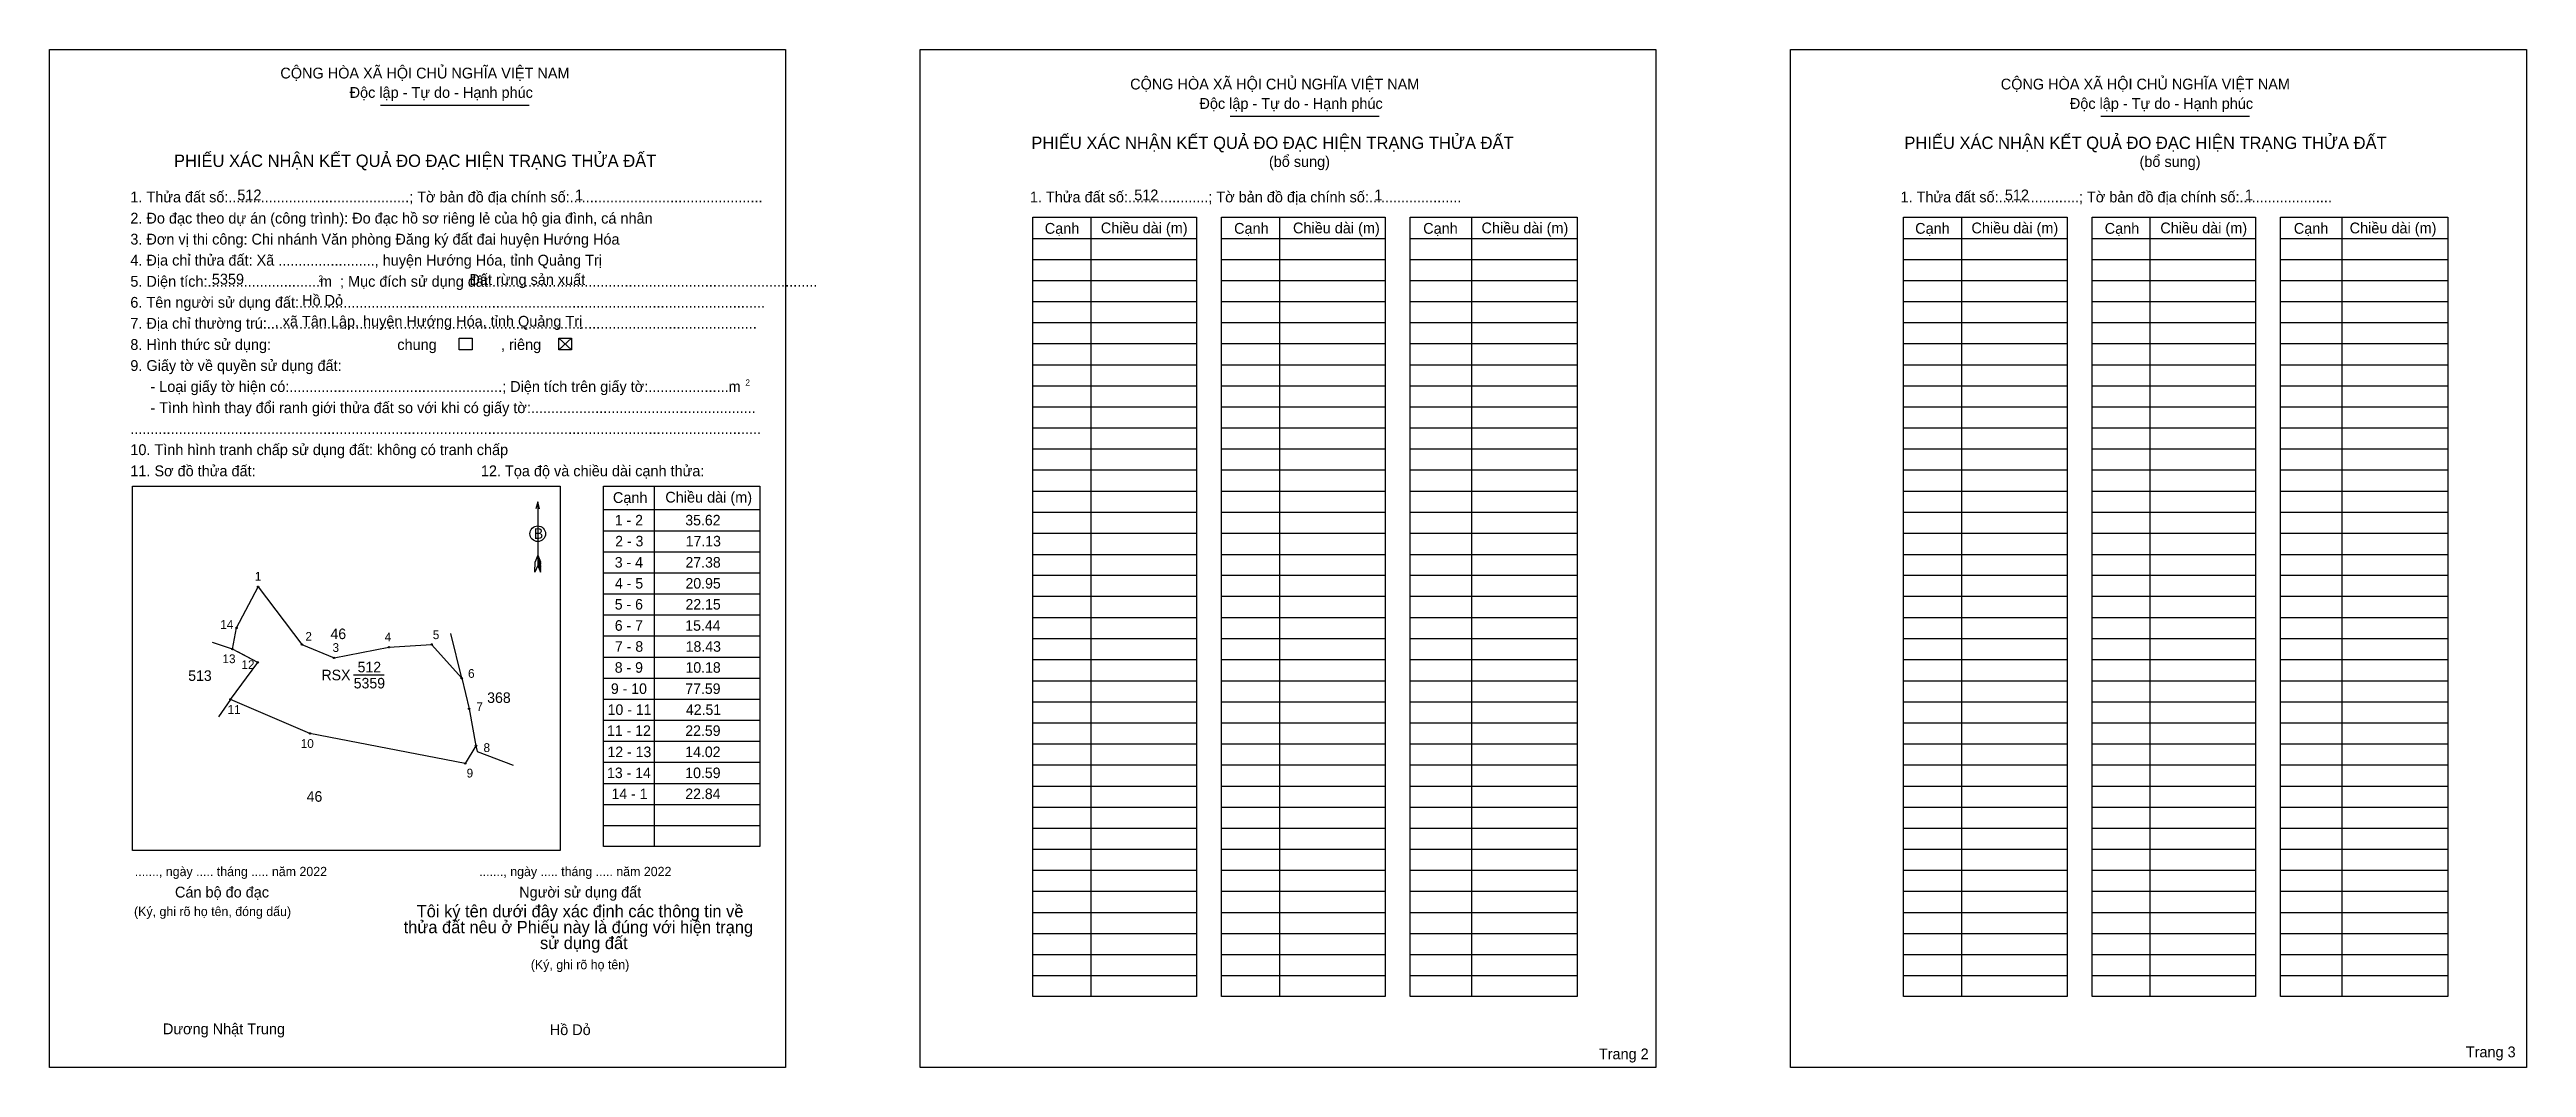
# Model space of a CAD drawing. Extents: x 544573 to 545789, y 1838489 to 1838989.
import ezdxf

# ---------------------------------------------------------------- set-up
doc = ezdxf.new("R2010")
doc.units = 0
for name, color, linetype in [('Level 1', 7, 'Continuous'), ('Level 10', 7, 'Continuous'), ('Level 11', 7, 'Continuous'), ('Level 13', 7, 'Continuous'), ('Level 2', 7, 'Continuous'), ('Level 25', 7, 'Continuous'), ('Level 27', 7, 'Continuous'), ('Level 36', 7, 'Continuous'), ('Level 48', 7, 'Continuous'), ('Level 50', 7, 'Continuous'), ('Level 52', 7, 'Continuous'), ('Level 55', 7, 'Continuous'), ('Level 6', 7, 'Continuous'), ('Level 9', 7, 'Continuous')]:
    doc.layers.add(name, color=color, linetype=linetype)

msp = doc.modelspace()

# ---------------------------------------------------------------- linework, layer by layer
at = {"layer": 'Level 1'}
for p, q in [((544573.1, 1838988.5), (544573.1, 1838988.5)), ((545000.3, 1838988.5), (545000.3, 1838988.5)), ((544735.5, 1838961.2), (544808.5, 1838961.2)), ((545152.5, 1838955.8), (545225.6, 1838955.8)), ((545579.7, 1838955.8), (545652.7, 1838955.8)), ((545084.1, 1838906.2), (545084.1, 1838523.8)), ((545176.7, 1838906.2), (545176.7, 1838523.8)), ((545270.9, 1838906.2), (545270.9, 1838523.8)), ((545511.3, 1838906.2), (545511.3, 1838523.8)), ((545603.8, 1838906.2), (545603.8, 1838523.8)), ((545698, 1838906.2), (545698, 1838523.8)), ((545055.7, 1838895.8), (545136, 1838895.8)), ((545148.2, 1838895.8), (545228.5, 1838895.8)), ((545240.8, 1838895.8), (545322.7, 1838895.8)), ((545482.9, 1838895.8), (545563.1, 1838895.8)), ((545575.4, 1838895.8), (545655.6, 1838895.8)), ((545667.9, 1838895.8), (545749.9, 1838895.8)), ((545055.7, 1838885.5), (545136, 1838885.5)), ((545148.2, 1838885.5), (545228.5, 1838885.5)), ((545240.8, 1838885.5), (545322.7, 1838885.5)), ((545482.9, 1838885.5), (545563.1, 1838885.5)), ((545575.4, 1838885.5), (545655.6, 1838885.5)), ((545667.9, 1838885.5), (545749.9, 1838885.5)), ((545055.7, 1838875.2), (545136, 1838875.2)), ((545148.2, 1838875.2), (545228.5, 1838875.2)), ((545240.8, 1838875.2), (545322.7, 1838875.2)), ((545482.9, 1838875.2), (545563.1, 1838875.2)), ((545575.4, 1838875.2), (545655.6, 1838875.2)), ((545667.9, 1838875.2), (545749.9, 1838875.2)), ((545055.7, 1838864.8), (545136, 1838864.8)), ((545055.7, 1838854.5), (545136, 1838854.5)), ((545148.2, 1838864.8), (545228.5, 1838864.8)), ((545148.2, 1838854.5), (545228.5, 1838854.5)), ((545240.8, 1838864.8), (545322.7, 1838864.8)), ((545240.8, 1838854.5), (545322.7, 1838854.5)), ((545482.9, 1838864.8), (545563.1, 1838864.8)), ((545482.9, 1838854.5), (545563.1, 1838854.5)), ((545575.4, 1838864.8), (545655.6, 1838864.8)), ((545575.4, 1838854.5), (545655.6, 1838854.5)), ((545667.9, 1838864.8), (545749.9, 1838864.8)), ((545667.9, 1838854.5), (545749.9, 1838854.5)), ((544823, 1838846.8), (544829.2, 1838841.1)), ((544823, 1838841.1), (544829.2, 1838846.8)), ((545055.7, 1838844.2), (545136, 1838844.2)), ((545148.2, 1838844.2), (545228.5, 1838844.2)), ((545240.8, 1838844.2), (545322.7, 1838844.2)), ((545482.9, 1838844.2), (545563.1, 1838844.2)), ((545575.4, 1838844.2), (545655.6, 1838844.2)), ((545667.9, 1838844.2), (545749.9, 1838844.2)), ((545055.7, 1838833.8), (545136, 1838833.8)), ((545148.2, 1838833.8), (545228.5, 1838833.8)), ((545240.8, 1838833.8), (545322.7, 1838833.8)), ((545482.9, 1838833.8), (545563.1, 1838833.8)), ((545575.4, 1838833.8), (545655.6, 1838833.8)), ((545667.9, 1838833.8), (545749.9, 1838833.8)), ((545055.7, 1838823.5), (545136, 1838823.5)), ((545148.2, 1838823.5), (545228.5, 1838823.5)), ((545240.8, 1838823.5), (545322.7, 1838823.5)), ((545482.9, 1838823.5), (545563.1, 1838823.5)), ((545575.4, 1838823.5), (545655.6, 1838823.5)), ((545667.9, 1838823.5), (545749.9, 1838823.5)), ((545055.7, 1838813.2), (545136, 1838813.2)), ((545148.2, 1838813.2), (545228.5, 1838813.2)), ((545240.8, 1838813.2), (545322.7, 1838813.2)), ((545482.9, 1838813.2), (545563.1, 1838813.2)), ((545575.4, 1838813.2), (545655.6, 1838813.2)), ((545667.9, 1838813.2), (545749.9, 1838813.2)), ((545055.7, 1838802.8), (545136, 1838802.8)), ((545148.2, 1838802.8), (545228.5, 1838802.8)), ((545240.8, 1838802.8), (545322.7, 1838802.8)), ((545482.9, 1838802.8), (545563.1, 1838802.8)), ((545575.4, 1838802.8), (545655.6, 1838802.8)), ((545667.9, 1838802.8), (545749.9, 1838802.8)), ((545055.7, 1838792.5), (545136, 1838792.5)), ((545055.7, 1838782.2), (545136, 1838782.2)), ((545148.2, 1838792.5), (545228.5, 1838792.5)), ((545148.2, 1838782.2), (545228.5, 1838782.2)), ((545240.8, 1838792.5), (545322.7, 1838792.5)), ((545240.8, 1838782.2), (545322.7, 1838782.2)), ((545482.9, 1838792.5), (545563.1, 1838792.5)), ((545482.9, 1838782.2), (545563.1, 1838782.2)), ((545575.4, 1838792.5), (545655.6, 1838792.5)), ((545575.4, 1838782.2), (545655.6, 1838782.2)), ((545667.9, 1838792.5), (545749.9, 1838792.5)), ((545667.9, 1838782.2), (545749.9, 1838782.2)), ((544613.8, 1838774.3), (544613.8, 1838774.3)), ((544869.8, 1838774.3), (544869.8, 1838597.4)), ((545055.7, 1838771.8), (545136, 1838771.8)), ((545148.2, 1838771.8), (545228.5, 1838771.8)), ((545240.8, 1838771.8), (545322.7, 1838771.8)), ((545482.9, 1838771.8), (545563.1, 1838771.8)), ((545575.4, 1838771.8), (545655.6, 1838771.8)), ((545667.9, 1838771.8), (545749.9, 1838771.8)), ((544812.7, 1838766.5), (544812.7, 1838735.3)), ((544845, 1838762.8), (544921.6, 1838762.8)), ((545055.7, 1838761.5), (545136, 1838761.5)), ((545148.2, 1838761.5), (545228.5, 1838761.5)), ((545240.8, 1838761.5), (545322.7, 1838761.5)), ((545482.9, 1838761.5), (545563.1, 1838761.5)), ((545575.4, 1838761.5), (545655.6, 1838761.5)), ((545667.9, 1838761.5), (545749.9, 1838761.5)), ((544845, 1838752.4), (544921.6, 1838752.4)), ((545055.7, 1838751.2), (545136, 1838751.2)), ((545148.2, 1838751.2), (545228.5, 1838751.2)), ((545240.8, 1838751.2), (545322.7, 1838751.2)), ((545482.9, 1838751.2), (545563.1, 1838751.2)), ((545575.4, 1838751.2), (545655.6, 1838751.2)), ((545667.9, 1838751.2), (545749.9, 1838751.2)), ((544811.3, 1838732.1), (544811.4, 1838737.2)), ((544812.7, 1838735.3), (544811.3, 1838732.1)), ((544812.7, 1838740.4), (544811.4, 1838737.2)), ((544812.7, 1838740.4), (544814, 1838737.2)), ((544812.7, 1838740), (544814, 1838736.8)), ((544812.7, 1838739.5), (544814, 1838736.3)), ((544812.7, 1838739.1), (544814, 1838735.9)), ((544812.7, 1838738.6), (544814, 1838735.4)), ((544812.7, 1838738.2), (544814, 1838734.9)), ((544812.7, 1838737.7), (544814, 1838734.5)), ((544812.7, 1838737.3), (544814, 1838734)), ((544812.7, 1838736.8), (544814, 1838733.5)), ((544812.7, 1838736.4), (544814, 1838733.1)), ((544812.7, 1838735.9), (544814.1, 1838732.6)), ((544812.7, 1838735.3), (544814.1, 1838732.1)), ((544814.1, 1838732.1), (544814, 1838737.2)), ((544845, 1838742.1), (544921.6, 1838742.1)), ((545055.7, 1838740.8), (545136, 1838740.8)), ((545148.2, 1838740.8), (545228.5, 1838740.8)), ((545240.8, 1838740.8), (545322.7, 1838740.8)), ((545482.9, 1838740.8), (545563.1, 1838740.8)), ((545575.4, 1838740.8), (545655.6, 1838740.8)), ((545667.9, 1838740.8), (545749.9, 1838740.8)), ((544845, 1838731.8), (544921.6, 1838731.8)), ((544845, 1838721.4), (544921.6, 1838721.4)), ((545055.7, 1838730.5), (545136, 1838730.5)), ((545148.2, 1838730.5), (545228.5, 1838730.5)), ((545240.8, 1838730.5), (545322.7, 1838730.5)), ((545482.9, 1838730.5), (545563.1, 1838730.5)), ((545575.4, 1838730.5), (545655.6, 1838730.5)), ((545667.9, 1838730.5), (545749.9, 1838730.5)), ((544845, 1838711.1), (544921.6, 1838711.1)), ((545055.7, 1838720.2), (545136, 1838720.2)), ((545055.7, 1838709.8), (545136, 1838709.8)), ((545148.2, 1838720.2), (545228.5, 1838720.2)), ((545148.2, 1838709.8), (545228.5, 1838709.8)), ((545240.8, 1838720.2), (545322.7, 1838720.2)), ((545240.8, 1838709.8), (545322.7, 1838709.8)), ((545482.9, 1838720.2), (545563.1, 1838720.2)), ((545482.9, 1838709.8), (545563.1, 1838709.8)), ((545575.4, 1838720.2), (545655.6, 1838720.2)), ((545575.4, 1838709.8), (545655.6, 1838709.8)), ((545667.9, 1838720.2), (545749.9, 1838720.2)), ((545667.9, 1838709.8), (545749.9, 1838709.8)), ((544845, 1838700.8), (544921.6, 1838700.8)), ((545055.7, 1838699.5), (545136, 1838699.5)), ((545148.2, 1838699.5), (545228.5, 1838699.5)), ((545240.8, 1838699.5), (545322.7, 1838699.5)), ((545482.9, 1838699.5), (545563.1, 1838699.5)), ((545575.4, 1838699.5), (545655.6, 1838699.5)), ((545667.9, 1838699.5), (545749.9, 1838699.5)), ((544845, 1838690.4), (544921.6, 1838690.4)), ((545055.7, 1838689.2), (545136, 1838689.2)), ((545148.2, 1838689.2), (545228.5, 1838689.2)), ((545240.8, 1838689.2), (545322.7, 1838689.2)), ((545482.9, 1838689.2), (545563.1, 1838689.2)), ((545575.4, 1838689.2), (545655.6, 1838689.2)), ((545667.9, 1838689.2), (545749.9, 1838689.2)), ((544845, 1838680.1), (544921.6, 1838680.1)), ((545055.7, 1838678.8), (545136, 1838678.8)), ((545148.2, 1838678.8), (545228.5, 1838678.8)), ((545240.8, 1838678.8), (545322.7, 1838678.8)), ((545482.9, 1838678.8), (545563.1, 1838678.8)), ((545575.4, 1838678.8), (545655.6, 1838678.8)), ((545667.9, 1838678.8), (545749.9, 1838678.8)), ((544845, 1838669.8), (544921.6, 1838669.8)), ((545055.7, 1838668.5), (545136, 1838668.5)), ((545148.2, 1838668.5), (545228.5, 1838668.5)), ((545240.8, 1838668.5), (545322.7, 1838668.5)), ((545482.9, 1838668.5), (545563.1, 1838668.5)), ((545575.4, 1838668.5), (545655.6, 1838668.5)), ((545667.9, 1838668.5), (545749.9, 1838668.5)), ((544845, 1838659.4), (544921.6, 1838659.4)), ((544845, 1838649.1), (544921.6, 1838649.1)), ((545055.7, 1838658.1), (545136, 1838658.1)), ((545055.7, 1838647.8), (545136, 1838647.8)), ((545148.2, 1838658.1), (545228.5, 1838658.1)), ((545148.2, 1838647.8), (545228.5, 1838647.8)), ((545240.8, 1838658.1), (545322.7, 1838658.1)), ((545240.8, 1838647.8), (545322.7, 1838647.8)), ((545482.9, 1838658.1), (545563.1, 1838658.1)), ((545482.9, 1838647.8), (545563.1, 1838647.8)), ((545575.4, 1838658.1), (545655.6, 1838658.1)), ((545575.4, 1838647.8), (545655.6, 1838647.8)), ((545667.9, 1838658.1), (545749.9, 1838658.1)), ((545667.9, 1838647.8), (545749.9, 1838647.8)), ((544845, 1838638.8), (544921.6, 1838638.8)), ((545055.7, 1838637.5), (545136, 1838637.5)), ((545148.2, 1838637.5), (545228.5, 1838637.5)), ((545240.8, 1838637.5), (545322.7, 1838637.5)), ((545482.9, 1838637.5), (545563.1, 1838637.5)), ((545575.4, 1838637.5), (545655.6, 1838637.5)), ((545667.9, 1838637.5), (545749.9, 1838637.5)), ((544845, 1838628.4), (544921.6, 1838628.4)), ((545055.7, 1838627.1), (545136, 1838627.1)), ((545148.2, 1838627.1), (545228.5, 1838627.1)), ((545240.8, 1838627.1), (545322.7, 1838627.1)), ((545482.9, 1838627.1), (545563.1, 1838627.1)), ((545575.4, 1838627.1), (545655.6, 1838627.1)), ((545667.9, 1838627.1), (545749.9, 1838627.1)), ((544845, 1838618.1), (544921.6, 1838618.1)), ((545055.7, 1838616.8), (545136, 1838616.8)), ((545148.2, 1838616.8), (545228.5, 1838616.8)), ((545240.8, 1838616.8), (545322.7, 1838616.8)), ((545482.9, 1838616.8), (545563.1, 1838616.8)), ((545575.4, 1838616.8), (545655.6, 1838616.8)), ((545667.9, 1838616.8), (545749.9, 1838616.8)), ((544845, 1838607.7), (544921.6, 1838607.7)), ((545055.7, 1838606.5), (545136, 1838606.5)), ((545148.2, 1838606.5), (545228.5, 1838606.5)), ((545240.8, 1838606.5), (545322.7, 1838606.5)), ((545482.9, 1838606.5), (545563.1, 1838606.5)), ((545575.4, 1838606.5), (545655.6, 1838606.5)), ((545667.9, 1838606.5), (545749.9, 1838606.5)), ((544823.7, 1838595.4), (544823.7, 1838595.4)), ((545055.7, 1838596.1), (545136, 1838596.1)), ((545148.2, 1838596.1), (545228.5, 1838596.1)), ((545240.8, 1838596.1), (545322.7, 1838596.1)), ((545482.9, 1838596.1), (545563.1, 1838596.1)), ((545575.4, 1838596.1), (545655.6, 1838596.1)), ((545667.9, 1838596.1), (545749.9, 1838596.1)), ((545055.7, 1838585.8), (545136, 1838585.8)), ((545055.7, 1838575.5), (545136, 1838575.5)), ((545148.2, 1838585.8), (545228.5, 1838585.8)), ((545148.2, 1838575.5), (545228.5, 1838575.5)), ((545240.8, 1838585.8), (545322.7, 1838585.8)), ((545240.8, 1838575.5), (545322.7, 1838575.5)), ((545482.9, 1838585.8), (545563.1, 1838585.8)), ((545482.9, 1838575.5), (545563.1, 1838575.5)), ((545575.4, 1838585.8), (545655.6, 1838585.8)), ((545575.4, 1838575.5), (545655.6, 1838575.5)), ((545667.9, 1838585.8), (545749.9, 1838585.8)), ((545667.9, 1838575.5), (545749.9, 1838575.5)), ((545055.7, 1838565.1), (545136, 1838565.1)), ((545148.2, 1838565.1), (545228.5, 1838565.1)), ((545240.8, 1838565.1), (545322.7, 1838565.1)), ((545482.9, 1838565.1), (545563.1, 1838565.1)), ((545575.4, 1838565.1), (545655.6, 1838565.1)), ((545667.9, 1838565.1), (545749.9, 1838565.1)), ((545055.7, 1838554.8), (545136, 1838554.8)), ((545148.2, 1838554.8), (545228.5, 1838554.8)), ((545240.8, 1838554.8), (545322.7, 1838554.8)), ((545482.9, 1838554.8), (545563.1, 1838554.8)), ((545575.4, 1838554.8), (545655.6, 1838554.8)), ((545667.9, 1838554.8), (545749.9, 1838554.8)), ((545055.7, 1838544.5), (545136, 1838544.5)), ((545148.2, 1838544.5), (545228.5, 1838544.5)), ((545240.8, 1838544.5), (545322.7, 1838544.5)), ((545482.9, 1838544.5), (545563.1, 1838544.5)), ((545575.4, 1838544.5), (545655.6, 1838544.5)), ((545667.9, 1838544.5), (545749.9, 1838544.5)), ((545055.7, 1838534.1), (545136, 1838534.1)), ((545148.2, 1838534.1), (545228.5, 1838534.1)), ((545240.8, 1838534.1), (545322.7, 1838534.1)), ((545482.9, 1838534.1), (545563.1, 1838534.1)), ((545575.4, 1838534.1), (545655.6, 1838534.1)), ((545667.9, 1838534.1), (545749.9, 1838534.1)), ((544934.3, 1838489), (544934.3, 1838489)), ((545361.4, 1838489), (545361.4, 1838489))]:
    msp.add_line(p, q, dxfattribs=at)
for points in [[(545055.7, 1838906.2), (545136, 1838906.2), (545136, 1838523.8), (545055.7, 1838523.8)], [(545148.2, 1838906.2), (545228.5, 1838906.2), (545228.5, 1838523.8), (545148.2, 1838523.8)], [(545240.8, 1838906.2), (545322.7, 1838906.2), (545322.7, 1838523.8), (545240.8, 1838523.8)], [(545482.9, 1838906.2), (545563.1, 1838906.2), (545563.1, 1838523.8), (545482.9, 1838523.8)], [(545575.4, 1838906.2), (545655.6, 1838906.2), (545655.6, 1838523.8), (545575.4, 1838523.8)], [(545667.9, 1838906.2), (545749.9, 1838906.2), (545749.9, 1838523.8), (545667.9, 1838523.8)], [(544613.8, 1838774.3), (544823.7, 1838774.3), (544823.7, 1838595.4), (544613.8, 1838595.4)], [(544845, 1838774.3), (544921.6, 1838774.3), (544921.6, 1838597.4), (544845, 1838597.4)]]:
    msp.add_lwpolyline(points, close=True, dxfattribs=at)
msp.add_lwpolyline([(544813.6, 1838763.2), (544812.7, 1838766.5), (544811.8, 1838763.2)], dxfattribs=at)
msp.add_circle((544812.7, 1838750.9), 3.81, dxfattribs=at)
at = {"layer": 'Level 10'}
msp.add_lwpolyline([(544661.9, 1838669.6), (544675.3, 1838687.8), (544662.9, 1838694.3), (544664.9, 1838704.7), (544675.5, 1838724.9), (544697, 1838696.5), (544712.8, 1838690), (544739.7, 1838695.2), (544760.6, 1838696.6), (544775.4, 1838680), (544779, 1838665), (544782.4, 1838646.9), (544777.1, 1838638.2), (544700.9, 1838652.9)], close=True, dxfattribs=at)
at = {"layer": 'Level 11'}
for centre in [(544675.5, 1838724.9), (544664.9, 1838704.7), (544697, 1838696.5), (544760.6, 1838696.6), (544662.9, 1838694.3), (544675.3, 1838687.8), (544712.8, 1838690), (544739.7, 1838695.2), (544775.4, 1838680), (544661.9, 1838669.6), (544661.9, 1838669.6), (544779, 1838665), (544700.9, 1838652.9), (544777.1, 1838638.2), (544782.4, 1838646.9)]:
    msp.add_circle(centre, 0.344, dxfattribs=at)
at = {"layer": 'Level 2'}
for points in [[(544573.1, 1838988.5), (544934.3, 1838988.5), (544934.3, 1838489), (544573.1, 1838489)], [(545000.3, 1838988.5), (545361.4, 1838988.5), (545361.4, 1838489), (545000.3, 1838489)], [(545427.4, 1838988.5), (545788.6, 1838988.5), (545788.6, 1838489), (545427.4, 1838489)]]:
    msp.add_lwpolyline(points, close=True, dxfattribs=at)
at = {"layer": 'Level 25'}
for p, q in [((544760.6, 1838696.6), (544775.4, 1838680)), ((544675.3, 1838687.8), (544665.6, 1838692.9)), ((544700.9, 1838652.9), (544661.9, 1838669.6)), ((544782.4, 1838646.9), (544777.1, 1838638.2))]:
    msp.add_line(p, q, dxfattribs=at)
at = {"layer": 'Level 27'}
for p, q in [((544662.9, 1838694.3), (544653.1, 1838697.5)), ((544661.9, 1838669.6), (544656.1, 1838661.1))]:
    msp.add_line(p, q, dxfattribs=at)
at = {"layer": 'Level 50'}
for points in [[(544774.2, 1838846.8), (544780.5, 1838846.8), (544780.5, 1838841.1), (544774.2, 1838841.1)], [(544823, 1838846.8), (544829.2, 1838846.8), (544829.2, 1838841.1), (544823, 1838841.1)]]:
    msp.add_lwpolyline(points, close=True, dxfattribs=at)
at = {"layer": 'Level 9'}
for p, q in [((544775.4, 1838680), (544770, 1838702)), ((544722.3, 1838681.6), (544737.3, 1838681.6)), ((544782.4, 1838646.9), (544783, 1838644)), ((544783, 1838644), (544800.7, 1838637.4))]:
    msp.add_line(p, q, dxfattribs=at)

# ---------------------------------------------------------------- texts
at = {"layer": 'Level 1'}
for s, height, p in [('CỘNG HÒA XÃ HỘI CHỦ NGHĨA VIỆT NAM', 5.305, (544686.4, 1838974.3)), ('CỘNG HÒA XÃ HỘI CHỦ NGHĨA VIỆT NAM', 5.305, (545103.4, 1838968.9)), ('CỘNG HÒA XÃ HỘI CHỦ NGHĨA VIỆT NAM', 5.305, (545530.6, 1838968.9)), ('Độc lập - Tự do - Hạnh phúc', 5.305, (544720.4, 1838964.8)), ('Độc lập - Tự do - Hạnh phúc', 5.305, (545137.4, 1838959.4)), ('Độc lập - Tự do - Hạnh phúc', 5.305, (545564.5, 1838959.4)), ('PHIẾU XÁC NHẬN KẾT QUẢ ĐO ĐẠC HIỆN TRẠNG THỬA ĐẤT', 6.063, (545054.9, 1838939.7)), ('PHIẾU XÁC NHẬN KẾT QUẢ ĐO ĐẠC HIỆN TRẠNG THỬA ĐẤT', 6.063, (545483.3, 1838939.7)), ('PHIẾU XÁC NHẬN KẾT QUẢ ĐO ĐẠC HIỆN TRẠNG THỬA ĐẤT', 6.063, (544634.2, 1838930.9)), ('(bổ sung)', 5.3, (545171.5, 1838930.9)), ('(bổ sung)', 5.3, (545598.7, 1838930.9)), ('1. Thửa đất số:.............................................; Tờ bản đồ địa chính số:................................................', 5.3047, (544612.8, 1838913.5)), ('1. Thửa đất số:....................; Tờ bản đồ địa chính số:.......................', 5.305, (545054.2, 1838913.5)), ('1. Thửa đất số:....................; Tờ bản đồ địa chính số:.......................', 5.305, (545481.4, 1838913.5)), ('2. Đo đạc theo dự án (công trình): Đo đạc hồ sơ riêng lẻ của hộ gia đình, cá nhân', 5.305, (544612.8, 1838903.1)), ('Cạnh', 5.3, (545061.5, 1838898.1)), ('Chiều dài (m)', 5.305, (545089, 1838898.3)), ('Cạnh', 5.3, (545154.4, 1838898.1)), ('Chiều dài (m)', 5.305, (545183.3, 1838898.3)), ('Cạnh', 5.3, (545247.2, 1838898.1)), ('Chiều dài (m)', 5.305, (545275.8, 1838898.3)), ('Cạnh', 5.3, (545488.6, 1838898.1)), ('Chiều dài (m)', 5.305, (545516.2, 1838898.3)), ('Cạnh', 5.3, (545581.6, 1838898.1)), ('Chiều dài (m)', 5.305, (545608.9, 1838898.3)), ('Cạnh', 5.3, (545674.4, 1838898.1)), ('Chiều dài (m)', 5.305, (545701.8, 1838898.3)), ('3. Đơn vị thi công: Chi nhánh Văn phòng Đăng ký đất đai huyện Hướng Hóa', 5.305, (544612.8, 1838892.8)), ('4. Địa chỉ thửa đất: Xã ........................, huyện Hướng Hóa, tỉnh Quảng Trị', 5.305, (544612.8, 1838882.5)), ('5. Diện tích:............................m  ; Mục đích sử dụng đất:.................................................................................', 5.3047, (544612.8, 1838872.1)), ('6. Tên người sử dụng đất:....................................................................................................................', 5.3047, (544612.8, 1838861.8)), ('2', 3.03, (544705.1, 1838874.6)), ('7. Địa chỉ thường trú:..........................................................................................................................', 5.3047, (544612.8, 1838851.5)), ('chung                , riêng', 5.305, (544743.8, 1838841.1)), ('9. Giấy tờ về quyền sử dụng đất:', 5.305, (544612.8, 1838830.8)), ('     - Loại giấy tờ hiện có:.....................................................; Diện tích trên giấy tờ:....................m', 5.3047, (544612.8, 1838820.5)), ('2', 3.03, (544914.6, 1838823.6)), ('     - Tình hình thay đổi ranh giới thửa đất so với khi có giấy tờ:........................................................', 5.3047, (544612.8, 1838810.1)), ('10. Tình hình tranh chấp sử dụng đất: không có tranh chấp', 5.305, (544612.8, 1838789.5)), ('.............................................................................................................................................................', 5.3047, (544612.8, 1838799.8)), ('11. Sơ đồ thửa đất:', 5.305, (544612.8, 1838779.1)), ('12. Tọa độ và chiều dài cạnh thửa:', 5.305, (544784.8, 1838779.1)), ('Cạnh', 5.3, (544849.6, 1838766)), ('Chiều dài (m)', 5.305, (544875.3, 1838766.2)), ('B', 5.17, (544810.8, 1838748.4)), ('......., ngày ..... tháng ..... năm 2022', 4.547, (544615, 1838582.9)), ('......., ngày ..... tháng ..... năm 2022', 4.547, (544784, 1838582.9)), ('Cán bộ đo đạc', 5.305, (544634.7, 1838572.4)), ('Người sử dụng đất', 5.305, (544803.6, 1838572.4)), ('(Ký, ghi rõ họ tên, đóng dấu)', 4.547, (544614.6, 1838563.3)), ('Tôi ký tên dưới đây xác định các thông tin về', 6.028, (544753.3, 1838562.7)), ('thửa đất nêu ở Phiếu này là đúng với hiện trạng', 6.028, (544746.9, 1838554.9)), ('sử dụng đất', 6.028, (544813.8, 1838547.1)), ('(Ký, ghi rõ họ tên)', 4.547, (544809.3, 1838537.2)), ('Dương Nhật Trung', 5.305, (544628.8, 1838505.3)), ('Trang 2', 5.3, (545333.4, 1838493)), ('Trang 3', 5.3, (545758.8, 1838494))]:
    msp.add_text(s, height=height, dxfattribs=at).set_placement(p)
at = {"layer": 'Level 13'}
for s, p in [('RSX', (544706.6, 1838679)), ('512', (544724.3, 1838682.9)), ('5359', (544722.4, 1838675))]:
    msp.add_text(s, height=5.17, dxfattribs=at).set_placement(p)
at = {"layer": 'Level 36'}
for s, p in [('46', (544711, 1838699.2)), ('513', (544641.2, 1838678.7)), ('368', (544787.9, 1838667.9)), ('46', (544699.3, 1838619.4))]:
    msp.add_text(s, height=5.17, dxfattribs=at).set_placement(p)
at = {"layer": 'Level 48'}
msp.add_text('8. Hình thức sử dụng:', height=5.305, dxfattribs=at).set_placement((544612.8, 1838841.1))
at = {"layer": 'Level 52'}
for s, p in [('1 - 2', (544850.5, 1838755)), ('35.62', (544885.1, 1838755)), ('2 - 3', (544850.7, 1838744.7)), ('17.13', (544885.3, 1838744.7)), ('3 - 4', (544850.5, 1838734.3)), ('27.38', (544885.2, 1838734.3)), ('4 - 5', (544850.6, 1838724)), ('20.95', (544885.2, 1838724)), ('5 - 6', (544850.5, 1838713.7)), ('6 - 7', (544850.5, 1838703.3)), ('22.15', (544885.2, 1838713.7)), ('15.44', (544885.1, 1838703.3)), ('7 - 8', (544850.6, 1838693)), ('18.43', (544885.3, 1838693)), ('8 - 9', (544850.5, 1838682.7)), ('10.18', (544885.2, 1838682.7)), ('9 - 10', (544848.6, 1838672.3)), ('77.59', (544885.1, 1838672.3)), ('10 - 11', (544847, 1838662)), ('42.51', (544885.4, 1838662)), ('11 - 12', (544846.7, 1838651.7)), ('22.59', (544885.1, 1838651.7)), ('13 - 14', (544846.7, 1838631)), ('12 - 13', (544846.9, 1838641.3)), ('14.02', (544885.1, 1838641.3)), ('10.59', (544885.1, 1838631)), ('14 - 1', (544848.9, 1838620.7)), ('22.84', (544885.1, 1838620.7))]:
    msp.add_text(s, height=5.17, dxfattribs=at).set_placement(p)
at = {"layer": 'Level 55'}
for s, p in [('1', (544675.5, 1838724.9)), ('14', (544664.7, 1838704.7)), ('2', (544696.9, 1838696.5)), ('5', (544760.6, 1838696.6)), ('13', (544662.8, 1838694.3)), ('12', (544675.2, 1838687.8)), ('3', (544712.8, 1838690)), ('4', (544739.7, 1838695.2)), ('6', (544775.3, 1838680)), ('11', (544661.8, 1838669.6)), ('7', (544778.9, 1838665)), ('10', (544700.8, 1838652.9)), ('9', (544777.1, 1838638.2)), ('8', (544782.4, 1838646.9))]:
    msp.add_text(s, height=0.172, dxfattribs=at).set_placement(p)
at = {"layer": 'Level 6'}
for s, height, p in [('512', 5.3, (544665.3, 1838914.5)), ('1', 5.3, (544831, 1838914.5)), ('512', 5.3, (545105.4, 1838914.5)), ('1', 5.3, (545223.2, 1838914.5)), ('512', 5.3, (545532.6, 1838914.5)), ('1', 5.3, (545650.4, 1838914.5)), ('Đất rừng sản xuất', 5.305, (544779.2, 1838873)), ('5359', 5.3, (544652.8, 1838873.2)), ('Hồ Dỏ', 5.3, (544697.1, 1838862.8)), (', xã Tân Lập, huyện Hướng Hóa, tỉnh Quảng Trị', 5.305, (544683.6, 1838852.5)), ('Hồ Dỏ', 5.3, (544818.6, 1838504.9))]:
    msp.add_text(s, height=height, dxfattribs=at).set_placement(p)
at = {"layer": 'Level 9'}
for s, p in [('1', (544673.9, 1838727.9)), ('14', (544656.9, 1838704.2)), ('2', (544698.7, 1838698.4)), ('3', (544712, 1838692.9)), ('4', (544737.6, 1838698.1)), ('5', (544761.2, 1838699.2)), ('13', (544658, 1838687.4)), ('12', (544667.3, 1838684.5)), ('6', (544778.5, 1838680.2)), ('11', (544660.5, 1838662.5)), ('7', (544782.6, 1838663.9)), ('10', (544696.4, 1838645.8)), ('8', (544786.1, 1838643.8)), ('9', (544777.8, 1838631.3))]:
    msp.add_text(s, height=4.31, dxfattribs=at).set_placement(p)

doc.saveas('drawing.dxf')
